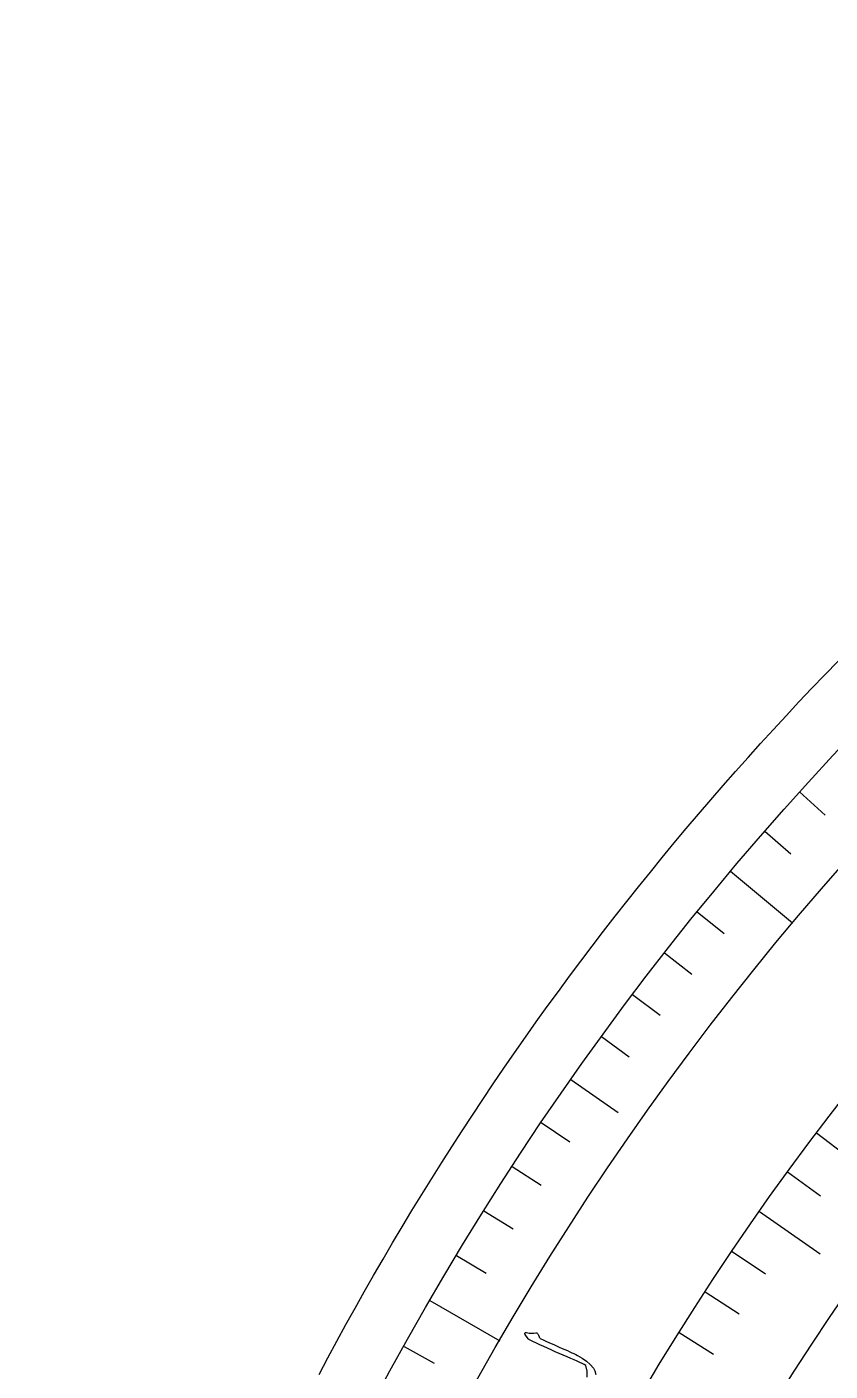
# Model space of a CAD drawing. Header units: millimetres. Extents: x -65 to 65, y -65 to 84.
# Drawn here: x -63.7 to -46.69, y 30.36 to 58.83 of the extents above; entities that cross this region are included whole.
import ezdxf

# ---------------------------------------------------------------- set-up
doc = ezdxf.new("R2010")
doc.units = ezdxf.units.MM
for name, color, linetype in [('CUT_OUTER', 1, 'Continuous'), ('ENGRAVE', 7, 'Continuous'), ('ENGRAVE_FINE', 8, 'Continuous'), ('TEXT', 5, 'Continuous')]:
    doc.layers.add(name, color=color, linetype=linetype)

msp = doc.modelspace()

# ---------------------------------------------------------------- linework, layer by layer
at = {"layer": 'CUT_OUTER'}
msp.add_lwpolyline([(-57.5118, 30.2885), (-57.3249, 30.6408), (-57.1358, 30.9919), (-56.9446, 31.3419), (-56.7512, 31.6908), (-56.5557, 32.0384), (-56.358, 32.3848), (-56.1582, 32.73), (-55.9564, 33.074), (-55.7524, 33.4167), (-55.5463, 33.7581), (-55.3381, 34.0983), (-55.1278, 34.4372), (-54.9155, 34.7748), (-54.7011, 35.1111), (-54.4846, 35.4461), (-54.2661, 35.7798), (-54.0455, 36.1121), (-53.8229, 36.443), (-53.5983, 36.7726), (-53.3717, 37.1007), (-53.143, 37.4275), (-52.9124, 37.7529), (-52.6797, 38.0769), (-52.4451, 38.3994), (-52.2085, 38.7205), (-51.9699, 39.0401), (-51.7294, 39.3582), (-51.4869, 39.6749), (-51.2425, 39.9901), (-50.9962, 40.3037), (-50.7479, 40.6159), (-50.4978, 40.9265), (-50.2457, 41.2356), (-49.9917, 41.5431), (-49.7359, 41.8491), (-49.4782, 42.1534), (-49.2186, 42.4562), (-48.9571, 42.7574), (-48.6939, 43.057), (-48.4288, 43.355), (-48.1618, 43.6513), (-47.8931, 43.946), (-47.6225, 44.2391), (-47.3502, 44.5304), (-47.0761, 44.8201), (-46.8002, 45.1081), (-46.5225, 45.3945)], dxfattribs=at)
at = {"layer": 'ENGRAVE'}
for points in [[(-48.797, 40.9456), (-47.49, 39.8488)], [(-52.18, 36.5368), (-51.1816, 35.8378)], [(-48.1866, 33.7406), (-46.8981, 32.8384)], [(-55.1658, 31.85), (-53.6882, 30.9969)]]:
    msp.add_lwpolyline(points, dxfattribs=at)
for radius in [63.7, 63.7, 61.9938, 58.825, 58.825, 56.3225, 51.675, 51.675, 48.945]:
    msp.add_circle((0, 0), radius, dxfattribs=at)
at = {"layer": 'ENGRAVE_FINE'}
for points in [[(-47.3383, 42.6236), (-46.7949, 42.1343)], [(-48.075, 41.791), (-47.5231, 41.3112)], [(-49.5042, 40.0877), (-48.9359, 39.6275)], [(-50.1963, 39.2176), (-49.6201, 38.7674)], [(-50.8731, 38.3356), (-50.2891, 37.8955)], [(-51.5344, 37.4419), (-50.9428, 37.0121)], [(-52.8097, 35.6206), (-52.2035, 35.2117)], [(-46.9797, 35.4018), (-46.2945, 34.8854)], [(-53.4233, 34.6935), (-52.81, 34.2952)], [(-47.5904, 34.5765), (-46.8963, 34.0721)], [(-54.0207, 33.7559), (-53.4005, 33.3684)], [(-54.6016, 32.8079), (-53.9748, 32.4313)], [(-48.7681, 32.8945), (-48.0568, 32.4147)], [(-49.3348, 32.0384), (-48.6152, 31.5711)], [(-49.8864, 31.1725), (-49.1588, 30.7178)], [(-55.7133, 30.8824), (-55.0737, 30.5279)]]:
    msp.add_lwpolyline(points, dxfattribs=at)
at = {"layer": 'TEXT'}
msp.add_lwpolyline([(-51.8341, 30.2321), (-51.8323, 30.3588), (-51.8617, 30.4767), (-51.898, 30.4959), (-51.9409, 30.5175), (-51.9904, 30.5414), (-52.0466, 30.5676), (-52.1095, 30.5962), (-52.1795, 30.627), (-52.2566, 30.6599), (-52.3407, 30.6951), (-52.4269, 30.7323), (-52.5116, 30.7693), (-52.5947, 30.8059), (-52.6763, 30.8424), (-52.7563, 30.8787), (-52.8345, 30.915), (-52.911, 30.9513), (-52.9859, 30.9876), (-53.0596, 31.0196), (-53.0672, 31.0246), (-53.0739, 31.0301), (-53.0796, 31.036), (-53.0844, 31.0424), (-53.1505, 31.1339), (-53.1546, 31.1412), (-53.1563, 31.1484), (-53.1556, 31.1557), (-53.1526, 31.1629), (-53.1475, 31.169), (-53.1407, 31.1727), (-53.1323, 31.174), (-53.1222, 31.173), (-53.0645, 31.1649), (-53.0123, 31.1619), (-52.9657, 31.1638), (-52.9246, 31.1708), (-52.9108, 31.1718), (-52.8982, 31.167), (-52.8871, 31.1564), (-52.8773, 31.1401), (-52.8733, 31.131), (-52.8694, 31.1223), (-52.8656, 31.114), (-52.8619, 31.1061), (-52.8584, 31.0987), (-52.8553, 31.0918), (-52.8525, 31.0855), (-52.8501, 31.0797), (-52.8455, 31.0697), (-52.8384, 31.0604), (-52.8289, 31.0517), (-52.8169, 31.0436), (-52.7805, 31.0255), (-52.7404, 31.0063), (-52.6968, 30.9859), (-52.6495, 30.9645), (-52.5987, 30.9419), (-52.5445, 30.9179), (-52.4868, 30.8926), (-52.4256, 30.8658), (-52.3641, 30.84), (-52.3065, 30.8153), (-52.2529, 30.7916), (-52.2032, 30.7691), (-52.1573, 30.7478), (-52.1149, 30.7277), (-52.076, 30.7088), (-52.0407, 30.6911), (-51.9386, 30.6345), (-51.8482, 30.5701), (-51.7695, 30.4981), (-51.7025, 30.4184), (-51.6699, 30.3601), (-51.6503, 30.2882)], dxfattribs=at)

doc.saveas('drawing.dxf')
